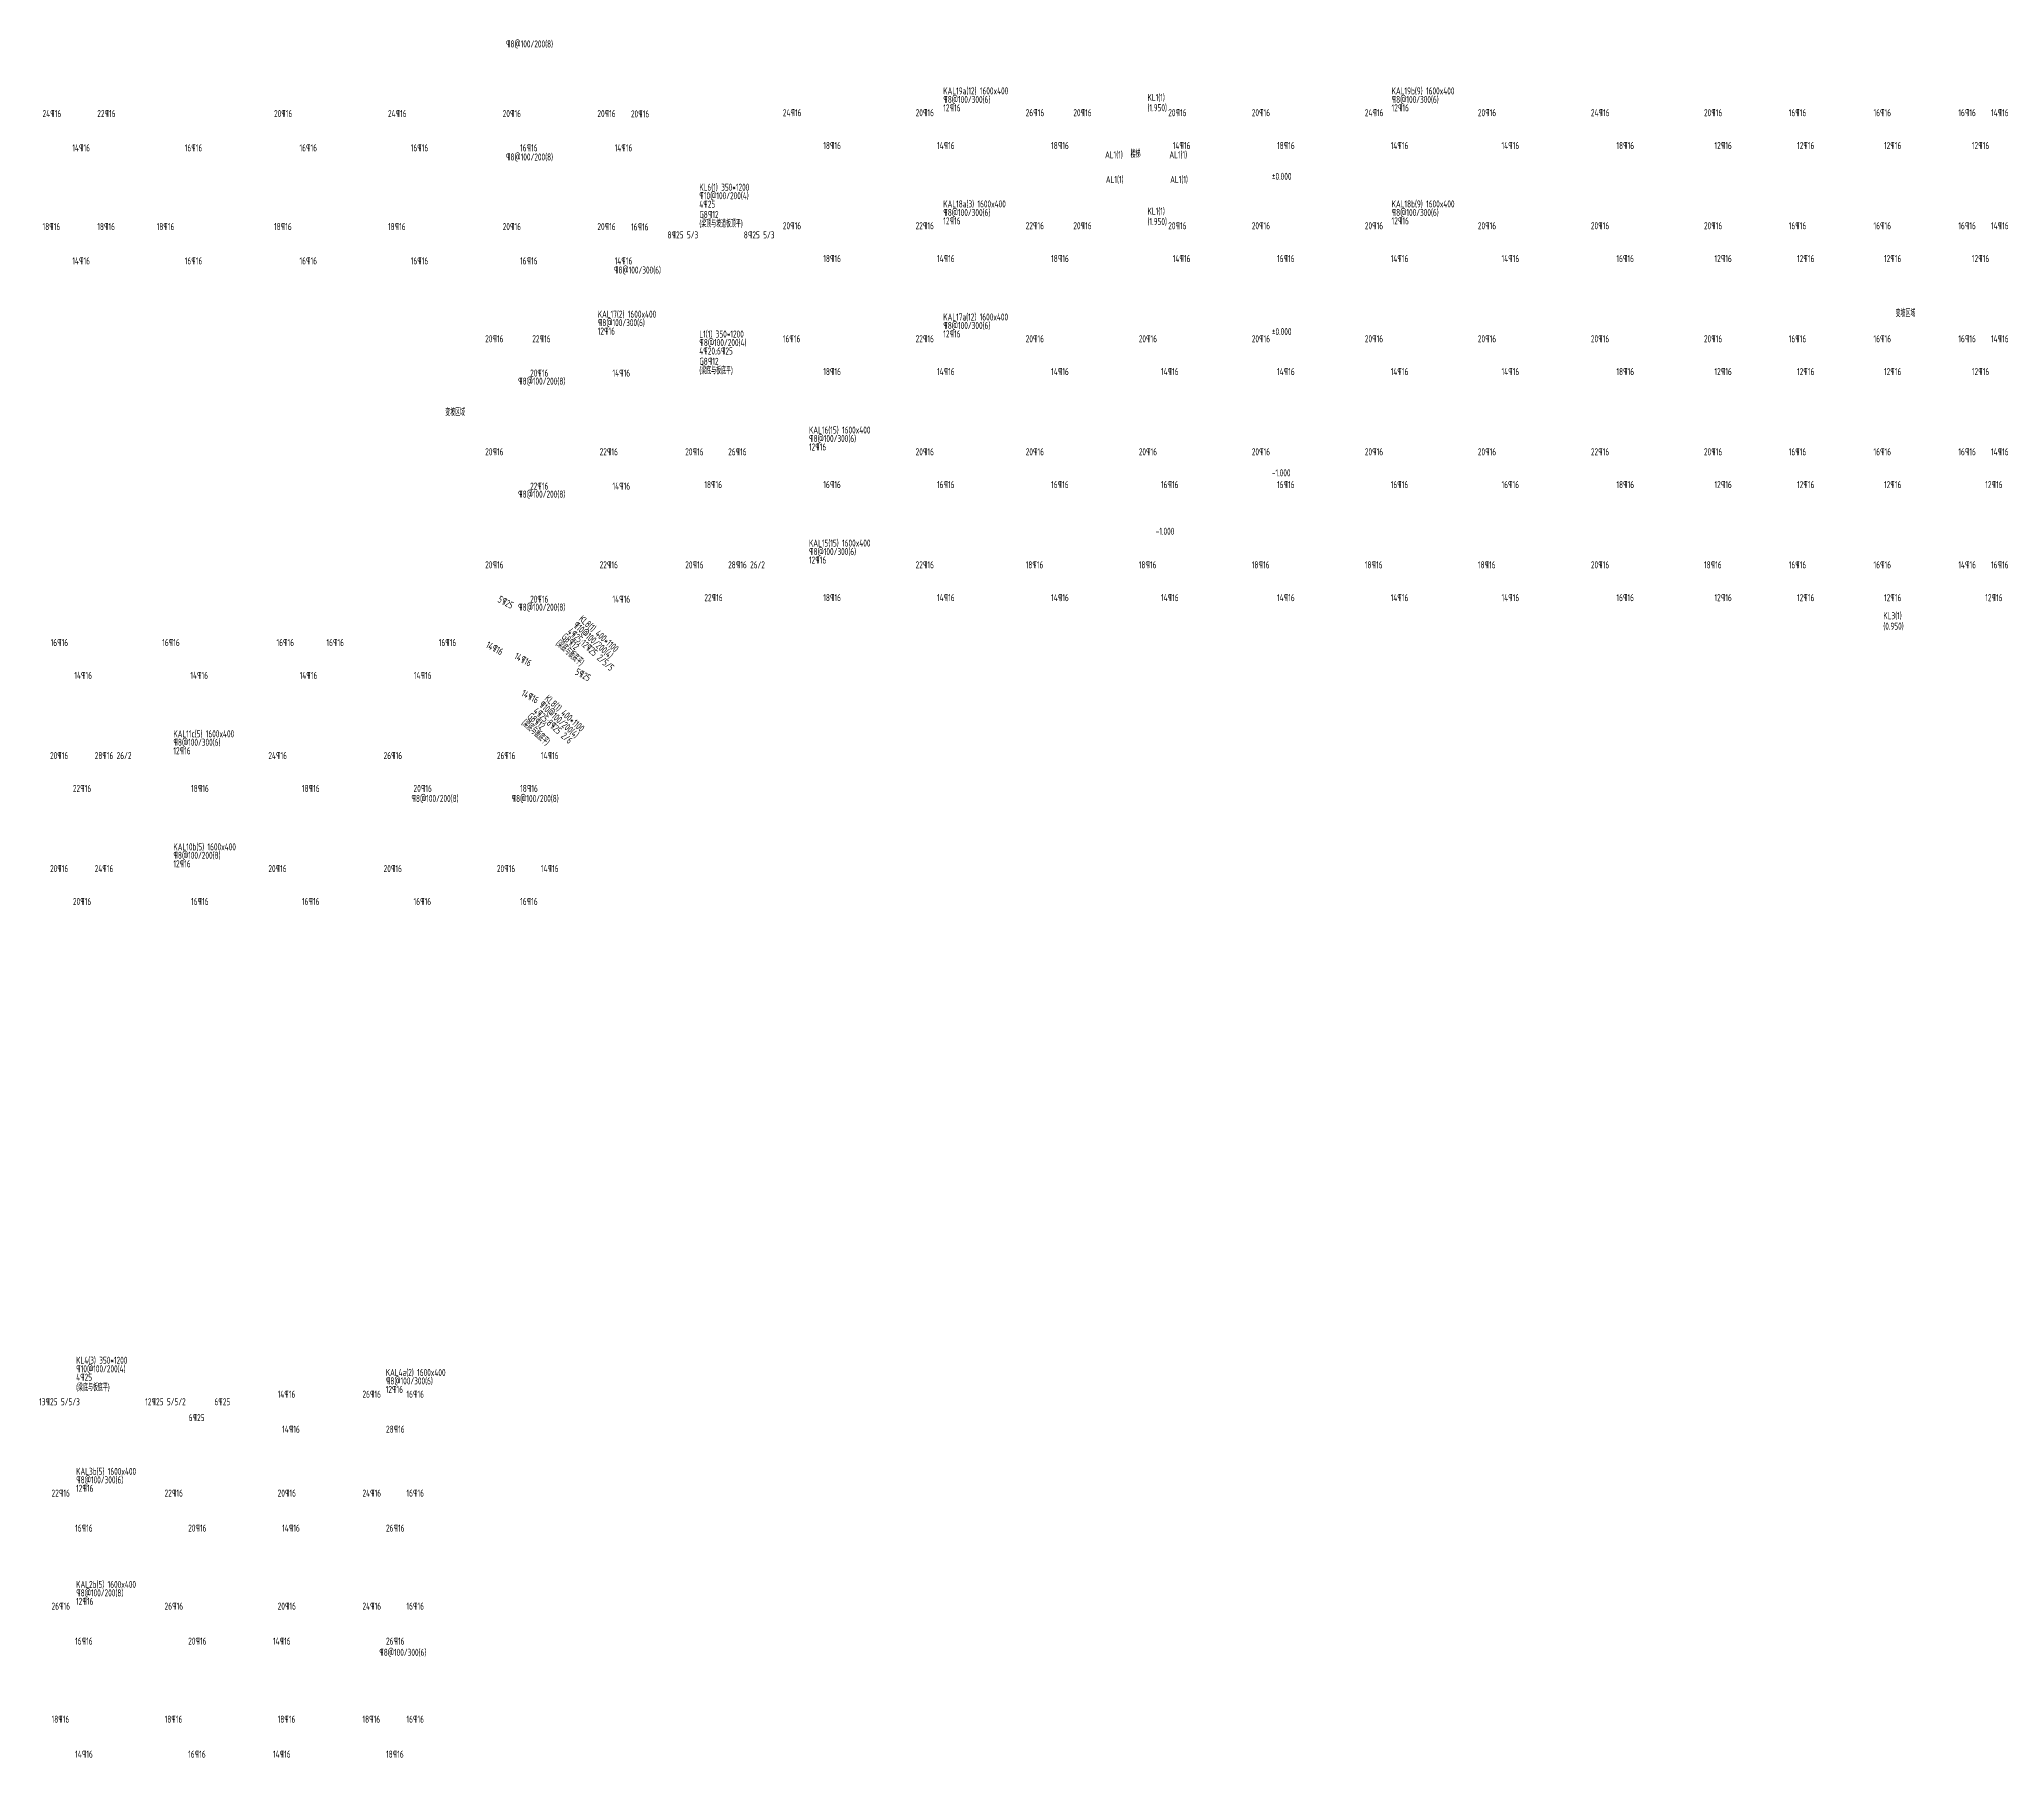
# Model space of a CAD drawing. Extents: x 2468086 to 6957054, y -3413633 to -667223.
# Drawn here: x 5572798 to 5711888, y -1591100 to -1469480 of the extents above; entities that cross this region are included whole.
import ezdxf

# ---------------------------------------------------------------- set-up
doc = ezdxf.new("R2010")
doc.units = 0
doc.header["$LTSCALE"] = 100
doc.header["$MEASUREMENT"] = 0
doc.layers.get('0').update_dxf_attribs({"linetype": 'CONTINUOUS'})
for name, color, linetype in [('垂直标注', 2, 'CONTINUOUS'), ('水平标注', 2, 'CONTINUOUS'), ('水平钢筋', 7, 'CONTINUOUS')]:
    doc.layers.add(name, color=color, linetype=linetype)
doc.styles.add('GB', font='gbxwxt.shx', dxfattribs={"width": 0.7, "height": 500, "bigfont": 'gbhzfs.shx'})
doc.styles.get("Standard").update_dxf_attribs({"font": 'gbxwxt.shx', "width": 0.8, "bigfont": 'gbhzfs.shx'})

msp = doc.modelspace()

# ---------------------------------------------------------------- texts
at = {"style": 'GB', "width": 0.7}
for s, p in [('楼梯', (5650029.4, -1477854.3)), ('%%p0.000', (5660030.8, -1479429)), ('变坡区域', (5704164.5, -1489121.5)), ('%%p0.000', (5660030.8, -1490414.9)), ('变坡区域', (5601525.6, -1496131)), ('-1.000', (5660030.8, -1500414.9)), ('-1.000', (5651807.3, -1504550.6))]:
    msp.add_text(s, height=500, dxfattribs=at).set_placement(p)
at = {"layer": '垂直标注', "width": 0.7}
for s, p in [('(1.950)', (5651226.2, -1474571)), ('KL1(1)', (5651226.2, -1473843.8)), ('(1.950)', (5651226.2, -1482621)), ('KL1(1)', (5651226.2, -1481893.8)), ('KL3(1)', (5703297.7, -1510522.9)), ('(0.950)', (5703297.7, -1511264.4))]:
    msp.add_text(s, height=500, dxfattribs=at).set_placement(p)
at = {"layer": '水平标注', "width": 0.7}
for s, p in [('KAL19a(12) 1600x400', (5636768.9, -1473383.6)), ('KAL19b(9) 1600x400', (5668498.6, -1473383.6)), ('12¶16', (5636768.9, -1474583.6)), ('¶8@100/300(6)', (5636768.9, -1473983.6)), ('12¶16', (5668498.6, -1474583.6)), ('¶8@100/300(6)', (5668498.6, -1473983.6)), ('AL1(1)', (5648222.4, -1477898.9)), ('AL1(1)', (5652772.9, -1477898.9)), ('KL6(1) 350*1200', (5619505.5, -1480198.6)), ('AL1(1)', (5648276.4, -1479649)), ('AL1(1)', (5652828.6, -1479649)), ('¶10@100/200(4)', (5619505.5, -1480798.6)), ('4¶25', (5619505.5, -1481398.6)), ('KAL18a(3) 1600x400', (5636769, -1481383.6)), ('KAL18b(9) 1600x400', (5668498.7, -1481383.6)), ('(梁顶与坡道板顶平)', (5619505.5, -1482789.6)), ('G8¶12', (5619505.5, -1482129.2)), ('12¶16', (5636769, -1482583.6)), ('¶8@100/300(6)', (5636769, -1481983.6)), ('12¶16', (5668498.7, -1482583.6)), ('¶8@100/300(6)', (5668498.7, -1481983.6)), ('¶8@100/300(6)', (5612316.3, -1489783.6)), ('KAL17(2) 1600x400', (5612316.3, -1489183.6)), ('¶8@100/300(6)', (5636769, -1489983.6)), ('KAL17a(12) 1600x400', (5636769, -1489383.6)), ('12¶16', (5612316.3, -1490383.6)), ('¶8@100/200(4)', (5619505.5, -1491191.1)), ('L1(1) 350*1200', (5619505.5, -1490591.1)), ('12¶16', (5636769, -1490583.6)), ('4¶20;6¶25', (5619505.5, -1491791.1)), ('G8¶12', (5619505.5, -1492521.7)), ('(梁底与板底平)', (5619505.5, -1493182.1)), ('¶8@100/300(6)', (5627266.7, -1497983.6)), ('KAL16(15) 1600x400', (5627266.7, -1497383.6)), ('12¶16', (5627266.7, -1498583.6)), ('KAL15(15) 1600x400', (5627266.7, -1505383.6)), ('12¶16', (5627266.7, -1506583.6)), ('¶8@100/300(6)', (5627266.7, -1505983.6)), ('KAL11c(5) 1600x400', (5582285.2, -1518883.6)), ('12¶16', (5582285.2, -1520083.6)), ('¶8@100/300(6)', (5582285.2, -1519483.6)), ('¶8@100/200(8)', (5582285.2, -1527483.6)), ('KAL10b(5) 1600x400', (5582285.2, -1526883.6)), ('12¶16', (5582285.2, -1528083.6)), ('¶10@100/200(4)', (5575404.2, -1563823)), ('KL4(3) 350*1200', (5575404.2, -1563223)), ('4¶25', (5575404.2, -1564423)), ('(梁底与板底平)', (5575404.2, -1565153.6)), ('¶8@100/300(6)', (5597313.9, -1564683.3)), ('KAL4a(2) 1600x400', (5597313.9, -1564083.3)), ('12¶16', (5597313.9, -1565283.3)), ('¶8@100/300(6)', (5575404.2, -1571683.3)), ('KAL3b(5) 1600x400', (5575404.2, -1571083.3)), ('12¶16', (5575404.2, -1572283.3)), ('KAL2b(5) 1600x400', (5575404.2, -1579083.3)), ('12¶16', (5575404.2, -1580283.3)), ('¶8@100/200(8)', (5575404.2, -1579683.3))]:
    msp.add_text(s, height=500, dxfattribs=at).set_placement(p)
for s, p in [('KL8(1) 400*1100', (5610933, -1510571.2)), ('G8¶12', (5609712.9, -1511832)), ('4¶25;12¶25 2/5/5 ', (5610130.3, -1511463.1)), ('¶10@100/200(4)', (5610531.7, -1511017.2)), ('(梁底与板底平)', (5609294, -1512297.5)), ('KL8(1) 400*1100', (5608512.7, -1516198.6)), ('G8¶12', (5607292.5, -1517459.5)), ('4¶25;8¶25 2/6 ', (5607709.9, -1517090.6)), ('¶10@100/200(4)', (5608111.3, -1516644.6)), ('(梁底与板底平)', (5606873.6, -1517924.9))]:
    msp.add_text(s, height=500, rotation=318.012951, dxfattribs=at).set_placement(p)
at = {"layer": '水平钢筋', "width": 0.7}
for s, height, p in [('¶8@100/200(8)', 499.999, (5605816.1, -1470059.6)), ('24¶16', 500, (5573030.6, -1474986.8)), ('22¶16', 500, (5576901.4, -1474986.8)), ('20¶16', 500, (5589409.9, -1474986.8)), ('24¶16', 500, (5597473.3, -1474986.8)), ('20¶16', 500, (5605592.8, -1474986.8)), ('20¶16', 500, (5612294.5, -1474986.8)), ('20¶16', 500, (5614670.8, -1475009.8)), ('24¶16', 500, (5625420.3, -1474924.4)), ('20¶16', 500, (5634818.1, -1474924.4)), ('26¶16', 500, (5642607.3, -1474924.4)), ('20¶16', 500, (5645976.3, -1474924.4)), ('20¶16', 500, (5652694, -1474924.4)), ('20¶16', 500, (5658607.3, -1474924.4)), ('24¶16', 500, (5666607.3, -1474924.4)), ('20¶16', 500, (5674607.3, -1474924.4)), ('24¶16', 500, (5682607.3, -1474924.4)), ('20¶16', 500, (5690607.3, -1474924.5)), ('16¶16', 500, (5696607.3, -1474924.5)), ('16¶16', 500, (5702607.3, -1474924.5)), ('16¶16', 500, (5708607.3, -1474924.5)), ('14¶16', 500, (5710917.2, -1474924.5)), ('14¶16', 500, (5575134.3, -1477414.3)), ('16¶16', 500, (5583095.4, -1477414.3)), ('16¶16', 500, (5591212.8, -1477414.3)), ('16¶16', 500, (5599082.9, -1477414.3)), ('16¶16', 500, (5606818, -1477414.3)), ('14¶16', 500, (5613519.3, -1477414.3)), ('18¶16', 500, (5628280, -1477248.5)), ('14¶16', 500, (5636327.4, -1477248.5)), ('18¶16', 500, (5644403.9, -1477248.5)), ('14¶16', 500, (5653014.2, -1477248.5)), ('18¶16', 500, (5660393.3, -1477248.5)), ('14¶16', 500, (5668439.3, -1477248.5)), ('14¶16', 500, (5676280.1, -1477248.5)), ('18¶16', 500, (5684411, -1477248.5)), ('12¶16', 500, (5691350.6, -1477248.5)), ('12¶16', 500, (5697197.4, -1477248.5)), ('12¶16', 500, (5703351, -1477248.5)), ('12¶16', 500, (5709568.8, -1477248.5)), ('¶8@100/200(8)', 499.999, (5605816.2, -1478059.6)), ('18¶16', 500, (5573030.8, -1482986.8)), ('18¶16', 500, (5576901.6, -1482986.8)), ('18¶16', 500, (5581103.2, -1482986.8)), ('18¶16', 500, (5589410, -1482986.8)), ('18¶16', 500, (5597473.5, -1482986.8)), ('20¶16', 500, (5605592.9, -1482986.8)), ('20¶16', 500, (5612294.7, -1482986.8)), ('16¶16', 500, (5614671, -1483009.8)), ('20¶16', 500, (5625420.5, -1482924.4)), ('22¶16', 500, (5634818.2, -1482924.4)), ('22¶16', 500, (5642607.5, -1482924.4)), ('20¶16', 500, (5645976.4, -1482924.4)), ('20¶16', 500, (5652694.2, -1482924.4)), ('20¶16', 500, (5658607.5, -1482924.4)), ('20¶16', 500, (5666607.5, -1482924.4)), ('20¶16', 500, (5674607.5, -1482924.4)), ('20¶16', 500, (5682607.5, -1482924.4)), ('20¶16', 500, (5690607.5, -1482924.5)), ('16¶16', 500, (5696607.5, -1482924.5)), ('16¶16', 500, (5702607.5, -1482924.5)), ('16¶16', 500, (5708607.5, -1482924.5)), ('14¶16', 500, (5710917.3, -1482924.5)), ('8¶25 5/3', 500, (5617257.2, -1483576.7)), ('8¶25 5/3', 500, (5622655.8, -1483576.7)), ('14¶16', 500, (5575134.5, -1485414.3)), ('16¶16', 500, (5583095.5, -1485414.3)), ('16¶16', 500, (5591213, -1485414.3)), ('16¶16', 500, (5599083, -1485414.3)), ('16¶16', 500, (5606818.1, -1485414.3)), ('¶8@100/300(6)', 499.999, (5613457.4, -1486059.6)), ('14¶16', 500, (5613519.4, -1485414.3)), ('18¶16', 500, (5628280.2, -1485248.5)), ('14¶16', 500, (5636327.6, -1485248.5)), ('18¶16', 500, (5644404.1, -1485248.5)), ('14¶16', 500, (5653014.3, -1485248.5)), ('16¶16', 500, (5660393.5, -1485248.5)), ('14¶16', 500, (5668439.4, -1485248.5)), ('14¶16', 500, (5676280.2, -1485248.5)), ('16¶16', 500, (5684411.2, -1485248.5)), ('12¶16', 500, (5691350.8, -1485248.5)), ('12¶16', 500, (5697197.5, -1485248.5)), ('12¶16', 500, (5703351.2, -1485248.5)), ('12¶16', 500, (5709569, -1485248.5)), ('20¶16', 500, (5604354.3, -1490924.4)), ('22¶16', 500, (5607687.9, -1490924.4)), ('16¶16', 500, (5625420.4, -1490924.4)), ('22¶16', 500, (5634818.2, -1490924.4)), ('20¶16', 500, (5642607.4, -1490924.4)), ('20¶16', 500, (5650607.4, -1490924.4)), ('20¶16', 500, (5658607.4, -1490924.4)), ('20¶16', 500, (5666607.4, -1490924.4)), ('20¶16', 500, (5674607.4, -1490924.4)), ('20¶16', 500, (5682607.4, -1490924.4)), ('20¶16', 500, (5690607.4, -1490924.4)), ('16¶16', 500, (5696607.4, -1490924.4)), ('16¶16', 500, (5702607.4, -1490924.4)), ('16¶16', 500, (5708607.4, -1490924.4)), ('14¶16', 500, (5710917.3, -1490924.4)), ('¶8@100/200(8)', 499.999, (5606677.5, -1493922)), ('20¶16', 500, (5607534.3, -1493351.9)), ('14¶16', 500, (5613362.7, -1493351.9)), ('18¶16', 500, (5628280.1, -1493248.4)), ('14¶16', 500, (5636327.5, -1493248.4)), ('14¶16', 500, (5644404.1, -1493248.4)), ('14¶16', 500, (5652176.7, -1493248.4)), ('14¶16', 500, (5660393.4, -1493248.4)), ('14¶16', 500, (5668439.4, -1493248.4)), ('14¶16', 500, (5676280.2, -1493248.4)), ('18¶16', 500, (5684411.1, -1493248.4)), ('12¶16', 500, (5691350.7, -1493248.4)), ('12¶16', 500, (5697197.5, -1493248.4)), ('12¶16', 500, (5703351.1, -1493248.4)), ('12¶16', 500, (5709568.9, -1493248.4)), ('20¶16', 500, (5604354.3, -1498924.4)), ('22¶16', 500, (5612456.3, -1498924.4)), ('20¶16', 500, (5618511.6, -1498924.4)), ('26¶16', 500, (5621547.1, -1498924.4)), ('20¶16', 500, (5634818.2, -1498924.4)), ('20¶16', 500, (5642607.5, -1498924.4)), ('20¶16', 500, (5650607.5, -1498924.4)), ('20¶16', 500, (5658607.5, -1498924.4)), ('20¶16', 500, (5666607.5, -1498924.4)), ('20¶16', 500, (5674607.5, -1498924.4)), ('22¶16', 500, (5682607.5, -1498924.4)), ('20¶16', 500, (5690607.5, -1498924.4)), ('16¶16 ', 500, (5696607.5, -1498924.4)), ('16¶16', 500, (5702607.5, -1498924.4)), ('16¶16', 500, (5708607.5, -1498924.4)), ('14¶16', 500, (5710917.3, -1498924.4)), ('18¶16', 500, (5619864.9, -1501248.4)), ('16¶16', 500, (5628280.2, -1501248.4)), ('16¶16', 500, (5636327.6, -1501248.4)), ('16¶16', 500, (5644404.1, -1501248.4)), ('16¶16', 500, (5652176.7, -1501248.4)), ('16¶16', 500, (5660393.5, -1501248.4)), ('16¶16', 500, (5668439.4, -1501248.4)), ('16¶16', 500, (5676280.2, -1501248.4)), ('18¶16', 500, (5684411.2, -1501248.4)), ('12¶16', 500, (5691350.8, -1501248.4)), ('12¶16', 500, (5697197.5, -1501248.4)), ('12¶16', 500, (5703351.2, -1501248.4)), ('12¶16', 500, (5710512.9, -1501248.4)), ('¶8@100/200(8)', 499.999, (5606677.5, -1501922)), ('22¶16', 500, (5607534.3, -1501351.9)), ('14¶16', 500, (5613362.7, -1501351.9)), ('20¶16', 500, (5604354.4, -1506924.4)), ('22¶16', 500, (5612456.4, -1506924.4)), ('20¶16', 500, (5618511.6, -1506924.4)), ('28¶16 26/2', 500, (5621547.2, -1506924.4)), ('22¶16', 500, (5634818.3, -1506924.4)), ('18¶16', 500, (5642607.6, -1506924.4)), ('18¶16', 500, (5650607.6, -1506924.4)), ('18¶16', 500, (5658607.6, -1506924.4)), ('18¶16', 500, (5666607.6, -1506924.4)), ('18¶16', 500, (5674607.6, -1506924.4)), ('20¶16', 500, (5682607.6, -1506924.4)), ('18¶16', 500, (5690607.6, -1506924.4)), ('16¶16', 500, (5696607.6, -1506924.4)), ('16¶16', 500, (5702607.6, -1506924.4)), ('14¶16', 500, (5708607.6, -1506924.4)), ('16¶16', 500, (5710917.4, -1506924.4)), ('20¶16', 500, (5607534.4, -1509351.9)), ('14¶16', 500, (5613362.8, -1509351.9)), ('22¶16', 500, (5619864.9, -1509248.4)), ('18¶16', 500, (5628280.3, -1509248.4)), ('14¶16', 500, (5636327.7, -1509248.4)), ('14¶16', 500, (5644404.2, -1509248.4)), ('14¶16', 500, (5652176.8, -1509248.4)), ('14¶16', 500, (5660393.6, -1509248.4)), ('14¶16', 500, (5668439.5, -1509248.4)), ('14¶16', 500, (5676280.3, -1509248.4)), ('16¶16', 500, (5684411.3, -1509248.4)), ('12¶16', 500, (5691350.8, -1509248.4)), ('12¶16', 500, (5697197.6, -1509248.4)), ('12¶16', 500, (5703351.3, -1509248.4)), ('12¶16', 500, (5710513, -1509248.4)), ('¶8@100/200(8)', 499.999, (5606677.6, -1509922)), ('16¶16', 500, (5573600.3, -1512424.4)), ('16¶16', 500, (5581496.9, -1512424.4)), ('16¶16', 500, (5589586.5, -1512424.4)), ('16¶16', 500, (5593122.1, -1512424.4)), ('16¶16', 500, (5601065.2, -1512424.4)), ('14¶16', 500, (5575279.5, -1514748.4)), ('14¶16', 500, (5583490.1, -1514748.4)), ('14¶16', 500, (5591222.4, -1514748.4)), ('14¶16', 500, (5599305.9, -1514748.4)), ('20¶16', 500, (5573557.1, -1520424.4)), ('28¶16 26/2', 500, (5576719.5, -1520424.4)), ('24¶16', 500, (5589008.5, -1520424.4)), ('26¶16', 500, (5597166.5, -1520424.4)), ('26¶16', 500, (5605183.9, -1520424.4)), ('14¶16', 500, (5608295.9, -1520424.4)), ('22¶16', 500, (5575179, -1522748.4)), ('18¶16', 500, (5583538.9, -1522748.4)), ('18¶16', 500, (5591385, -1522748.4)), ('¶8@100/200(8)', 499.999, (5599131.9, -1523459.4)), ('20¶16', 500, (5599287, -1522748.4)), ('¶8@100/200(8)', 499.999, (5606217.5, -1523459.4)), ('18¶16', 500, (5606828.2, -1522748.4)), ('20¶16', 500, (5573557.1, -1528424.4)), ('24¶16', 500, (5576719.5, -1528424.4)), ('20¶16', 500, (5589008.5, -1528424.4)), ('20¶16', 500, (5597166.5, -1528424.4)), ('20¶16', 500, (5605183.9, -1528424.4)), ('14¶16', 500, (5608295.9, -1528424.4)), ('20¶16', 500, (5575179, -1530748.4)), ('16¶16', 500, (5583538.9, -1530748.4)), ('16¶16', 500, (5591385, -1530748.4)), ('16¶16', 500, (5599287, -1530748.4)), ('16¶16', 500, (5606828.2, -1530748.4)), ('13¶25 5/5/3', 499.999, (5572786.9, -1566156.5)), ('12¶25 5/5/2', 499.999, (5580296.2, -1566156.5)), ('6¶25', 500, (5585192.9, -1566156.5)), ('14¶16', 500, (5589668.6, -1565624.2)), ('26¶16', 500, (5595668.6, -1565624.2)), ('16¶16', 500, (5598782.8, -1565624.2)), ('6¶25', 500, (5583369.8, -1567277.4)), ('14¶16', 500, (5589982.4, -1568099.8)), ('28¶16', 500, (5597334.7, -1568099.8)), ('22¶16', 500, (5573668.6, -1572624.2)), ('22¶16', 500, (5581668.6, -1572624.2)), ('20¶16', 500, (5589668.6, -1572624.2)), ('24¶16', 500, (5595668.6, -1572624.2)), ('16¶16', 500, (5598782.8, -1572624.2)), ('16¶16', 500, (5575334.7, -1575099.8)), ('20¶16', 500, (5583334.7, -1575099.8)), ('14¶16', 500, (5589982.4, -1575099.8)), ('26¶16', 500, (5597334.7, -1575099.8)), ('26¶16', 500, (5573668.6, -1580624.2)), ('26¶16', 500, (5581668.6, -1580624.2)), ('20¶16', 500, (5589668.6, -1580624.2)), ('24¶16', 500, (5595668.6, -1580624.2)), ('16¶16', 500, (5598782.8, -1580624.2)), ('16¶16', 500, (5575334.7, -1583099.8)), ('20¶16', 500, (5583334.7, -1583099.8)), ('14¶16', 500, (5589334.7, -1583099.8)), ('26¶16', 500, (5597334.7, -1583099.8)), ('¶8@100/300(6)', 500, (5596853.1, -1583891.6)), ('18¶16', 500, (5573668.6, -1588624.2)), ('18¶16', 500, (5581668.6, -1588624.2)), ('18¶16', 500, (5589668.6, -1588624.2)), ('18¶16', 500, (5595668.6, -1588624.2)), ('16¶16', 500, (5598782.8, -1588624.2)), ('14¶16', 500, (5575334.7, -1591099.8)), ('16¶16', 500, (5583334.7, -1591099.8)), ('14¶16', 500, (5589334.7, -1591099.8)), ('18¶16', 500, (5597334.7, -1591099.8))]:
    msp.add_text(s, height=height, dxfattribs=at).set_placement(p)
for s, p in [('5¶25', (5605196.2, -1509277.3)), ('14¶16', (5604353.5, -1512503.4)), ('14¶16', (5606367.3, -1513297.7)), ('5¶25', (5610663, -1514407.6)), ('14¶16', (5606869.5, -1515921.3))]:
    msp.add_text(s, height=500, rotation=331.668257, dxfattribs=at).set_placement(p)

doc.saveas('drawing.dxf')
